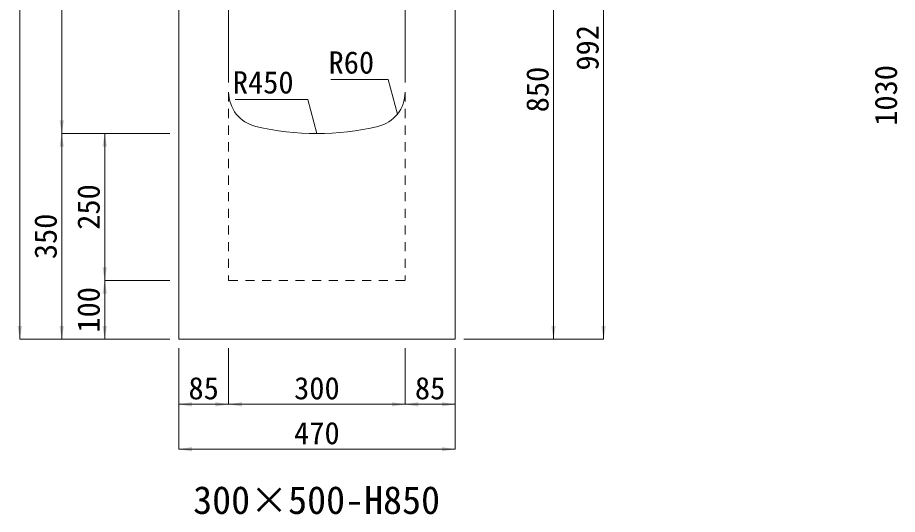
# Model space of a CAD drawing. Units: millimetres at full size. Extents: x -3301 to 90699, y 107523 to 139162.
# Drawn here: x 14143 to 15639, y 113655 to 114501 of the extents above; entities that cross this region are included whole.
import ezdxf
from ezdxf.enums import TextEntityAlignment as Align

# ---------------------------------------------------------------- set-up
doc = ezdxf.new("R2010")
doc.units = ezdxf.units.MM
doc.header["$LTSCALE"] = 21
doc.linetypes.add('USER1', pattern=[1.35, 0.75, -0.6])
for name, color, linetype, lineweight in [('0_2', 7, 'USER1', 9), ('寸法線', 7, 'Continuous', 9), ('引出線', 4, 'Continuous', 9), ('本体', 2, 'Continuous', 9)]:
    doc.layers.add(name, color=color, linetype=linetype, lineweight=lineweight)
doc.styles.add('ＭＳ ゴシック', font='')
doc.styles.get('ＭＳ ゴシック').set_extended_font_data('MS Gothic')

# ---------------------------------------------------------------- blocks, each defined once
blk = doc.blocks.new('filled_arrow')
at = {"color": 0, "linetype": 'Continuous', "lineweight": -2}
blk.add_solid([(7.5, 1.25), (0, 0), (7.5, -1.25)], dxfattribs=at)

msp = doc.modelspace()

# ---------------------------------------------------------------- linework, layer by layer
at = {"layer": '寸法線'}
for p, q in [((15139.77, 114945.37), (15139.77, 113953.37)), ((14147.2, 113953.37), (14147.2, 114883.37)), ((14218.47, 114803.37), (14218.47, 114303.37)), ((15054.68, 113953.37), (15054.68, 114803.37)), ((14402.31, 114303.37), (14218.47, 114303.37)), ((14218.47, 114303.37), (14218.47, 113953.37)), ((14402.31, 114303.37), (14218.47, 114303.37)), ((14291.54, 114053.37), (14291.54, 114303.37)), ((14402.31, 114303.37), (14291.54, 114303.37)), ((14402.31, 114053.37), (14291.54, 114053.37)), ((14291.54, 113953.37), (14291.54, 114053.37)), ((14402.31, 114053.37), (14291.54, 114053.37)), ((14402.31, 113953.37), (14147.2, 113953.37)), ((14402.31, 113953.37), (14218.47, 113953.37)), ((14402.31, 113953.37), (14291.54, 113953.37)), ((14902.31, 113953.37), (15139.77, 113953.37)), ((14902.31, 113953.37), (15054.68, 113953.37)), ((14417.31, 113938.37), (14417.31, 113842.51)), ((14417.31, 113938.37), (14417.31, 113766.08)), ((14502.31, 113938.37), (14502.31, 113842.51)), ((14502.31, 113938.37), (14502.31, 113842.51)), ((14802.31, 113938.37), (14802.31, 113842.51)), ((14802.31, 113938.37), (14802.31, 113842.51)), ((14887.31, 113938.37), (14887.31, 113842.51)), ((14887.31, 113938.37), (14887.31, 113766.08)), ((14417.31, 113842.51), (14502.31, 113842.51)), ((14502.31, 113842.51), (14802.31, 113842.51)), ((14802.31, 113842.51), (14887.31, 113842.51)), ((14417.31, 113766.08), (14887.31, 113766.08))]:
    msp.add_line(p, q, dxfattribs=at)
at = {"layer": '引出線'}
for points in [[(14789.38, 114336.69), (14773.64, 114395.43), (14676.13, 114395.43)], [(14652.31, 114303.37), (14636.71, 114361.58), (14513.22, 114361.58)]]:
    msp.add_lwpolyline(points, dxfattribs=at)
at = {"layer": '本体', "lineweight": 20}
for p, q in [((14417.31, 114803.37), (14417.31, 113953.37)), ((14502.31, 114803.37), (14502.31, 114390.08)), ((14802.31, 114803.37), (14802.31, 114390.08)), ((14887.31, 114803.37), (14887.31, 113953.37)), ((14417.31, 113953.37), (14887.31, 113953.37))]:
    msp.add_line(p, q, dxfattribs=at)
at = {"layer": '本体', "linetype": 'USER1'}
for p, q in [((14502.31, 114373.9), (14502.31, 114053.37)), ((14802.31, 114373.9), (14802.31, 114053.37)), ((14502.31, 114053.37), (14802.31, 114053.37))]:
    msp.add_line(p, q, dxfattribs=at)
at = {"layer": '本体', "lineweight": 13}
for centre, radius, start, end in [((14562.31, 114373.9), 60, 180, 256.65764), ((14742.31, 114373.9), 60, 283.34236, 0), ((14652.31, 114753.37), 450, 256.65764, 283.34236)]:
    msp.add_arc(centre, radius, start, end, dxfattribs=at)

# ---------------------------------------------------------------- block references
at = {"layer": '寸法線', "xscale": 3, "yscale": 3}
for p, rotation in [((14218.47, 114303.37), 90), ((14218.47, 114303.37), 270), ((14291.54, 114303.37), 270), ((14291.54, 114053.37), 90), ((14291.54, 114053.37), 270), ((14147.2, 113953.37), 90), ((14218.47, 113953.37), 90), ((14291.54, 113953.37), 90), ((15054.68, 113953.37), 90), ((15139.77, 113953.37), 90), ((14502.31, 113842.51), 180), ((14802.31, 113842.51), 180), ((14887.31, 113842.51), 180), ((14887.31, 113766.08), 180)]:
    msp.add_blockref('filled_arrow', p, dxfattribs=dict(at, rotation=rotation))
for p in [(14417.31, 113842.51), (14502.31, 113842.51), (14802.31, 113842.51), (14417.31, 113766.08)]:
    msp.add_blockref('filled_arrow', p, dxfattribs=at)
at = {"layer": '引出線', "xscale": 0.0667, "yscale": 0.0667, "rotation": 105}
for p in [(14789.38, 114336.69), (14652.31, 114303.37)]:
    msp.add_blockref('filled_arrow', p, dxfattribs=at)

# ---------------------------------------------------------------- texts
at = {"layer": '0_2', "style": 'ＭＳ ゴシック'}
msp.add_text('300×500-H850', height=47.47, dxfattribs=at).set_placement((14651.83, 113679.61), align=Align.MIDDLE_CENTER)
at = {"layer": '寸法線', "style": 'ＭＳ ゴシック'}
for s, p in [('992', (15112.27, 114449.37)), ('850', (15027.18, 114378.37)), ('1030', (15619.7, 114368.37)), ('250', (14264.04, 114178.37)), ('350', (14190.97, 114128.37)), ('100', (14264.04, 114003.37))]:
    msp.add_text(s, height=37.98, rotation=90, dxfattribs=at).set_placement(p, align=Align.MIDDLE_CENTER)
for s, p in [('85', (14459.81, 113870.01)), ('300', (14652.31, 113870.01)), ('85', (14844.81, 113870.01)), ('470', (14652.31, 113793.58))]:
    msp.add_text(s, height=37.98, dxfattribs=at).set_placement(p, align=Align.MIDDLE_CENTER)
at = {"layer": '引出線', "style": 'ＭＳ ゴシック'}
for s, p in [('R60', (14749.64, 114443.43)), ('R450', (14612.71, 114409.58))]:
    msp.add_text(s, height=37.98, dxfattribs=at).set_placement(p, align=Align.TOP_RIGHT)

doc.saveas('drawing.dxf')
